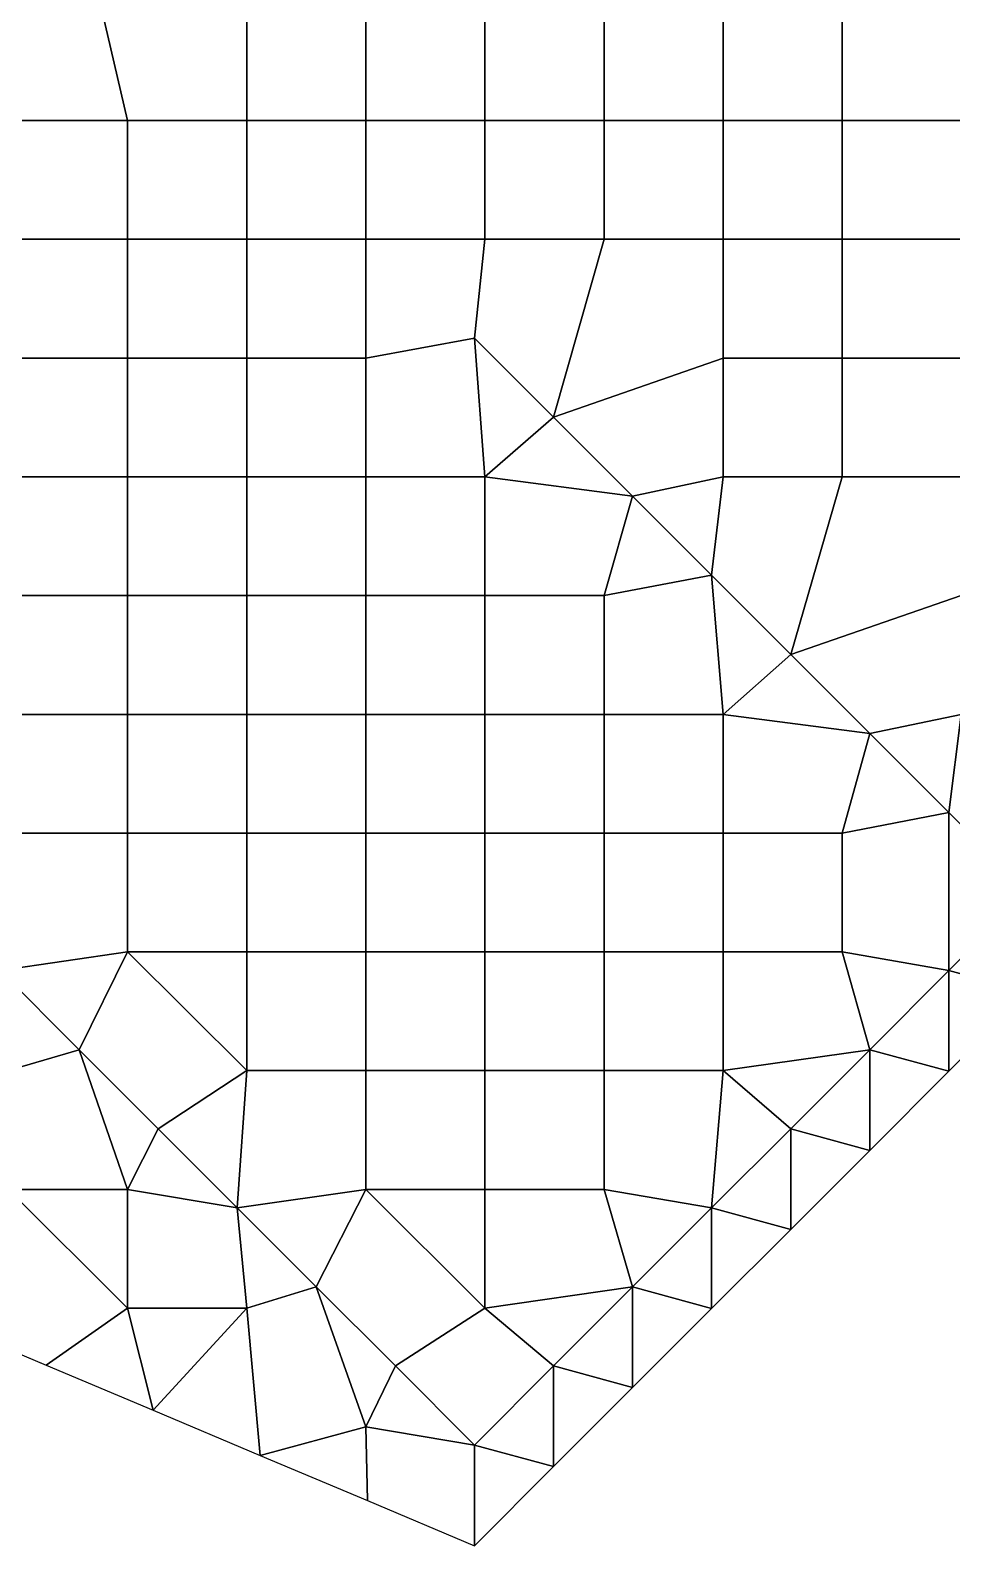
# Model space of a CAD drawing. Extents: x -13 to 39.3, y -26.5 to 20.6.
# Drawn here: x -1.82 to 2.06, y -26.52 to -20.13 of the extents above; entities that cross this region are included whole.
import ezdxf

# ---------------------------------------------------------------- set-up
doc = ezdxf.new("R2010")
doc.units = 0
doc.layers.add('BARS', color=1, linetype='CONTINUOUS')
doc.layers.add('FACES', color=5, linetype='CONTINUOUS')

msp = doc.modelspace()

# ---------------------------------------------------------------- linework, layer by layer
at = {"layer": 'BARS'}
for p, q in [((0.050862, -21.4253), (0.050862, -21.4253, 0.66)), ((0.050862, -21.4253, 0.66), (0.050862, -21.4253, 1.32)), ((0.050862, -21.4253, 1.32), (0.050862, -21.4253, 1.98)), ((0.050862, -21.4253, 1.98), (0.050862, -21.4253, 2.64)), ((0.050862, -21.4253, 2.64), (0.050862, -21.4253, 3.3)), ((2.05096, -24.0921), (2.38431, -23.7588)), ((2.05096, -24.0921, 3.3), (2.38431, -23.7588, 3.3)), ((-1.94924, -24.0921), (-1.61589, -24.4255)), ((-1.94924, -24.0921, 3.3), (-1.61589, -24.4255, 3.3)), ((1.71761, -24.4255), (2.05096, -24.0921)), ((1.71761, -24.4255, 3.3), (2.05096, -24.0921, 3.3)), ((2.05096, -24.5164), (2.38431, -24.1831)), ((2.05096, -24.5164, 3.3), (2.38431, -24.1831, 3.3)), ((-1.61589, -24.4255), (-1.28254, -24.7588)), ((-1.61589, -24.4255, 3.3), (-1.28254, -24.7588, 3.3)), ((1.38426, -24.7588), (1.71761, -24.4255)), ((1.38426, -24.7588, 3.3), (1.71761, -24.4255, 3.3)), ((1.71761, -24.8498), (2.05096, -24.5164)), ((1.71761, -24.8498, 3.3), (2.05096, -24.5164, 3.3)), ((-1.28254, -24.7588), (-0.949189, -25.0922)), ((-1.28254, -24.7588, 3.3), (-0.949189, -25.0922, 3.3)), ((1.05091, -25.0922), (1.38426, -24.7588)), ((1.05091, -25.0922, 3.3), (1.38426, -24.7588, 3.3)), ((1.38426, -25.1831), (1.71761, -24.8498)), ((1.38426, -25.1831, 3.3), (1.71761, -24.8498, 3.3)), ((-0.949189, -25.0922), (-0.615838, -25.4255)), ((-0.949189, -25.0922, 3.3), (-0.615838, -25.4255, 3.3)), ((0.717563, -25.4255), (1.05091, -25.0922)), ((0.717563, -25.4255, 3.3), (1.05091, -25.0922, 3.3)), ((1.05091, -25.5165), (1.38426, -25.1831)), ((1.05091, -25.5165, 3.3), (1.38426, -25.1831, 3.3)), ((-0.615838, -25.4255), (-0.282488, -25.7589)), ((-0.615838, -25.4255, 3.3), (-0.282488, -25.7589, 3.3)), ((0.384213, -25.7589), (0.717563, -25.4255)), ((0.384213, -25.7589, 3.3), (0.717563, -25.4255, 3.3)), ((0.717563, -25.8498), (1.05091, -25.5165)), ((0.717563, -25.8498, 3.3), (1.05091, -25.5165, 3.3)), ((-2.20644, -25.5646), (-1.75498, -25.755)), ((-2.20644, -25.5646, 3.3), (-1.75498, -25.755, 3.3)), ((-1.75498, -25.755), (-1.30352, -25.9454)), ((-1.75498, -25.755, 3.3), (-1.30352, -25.9454, 3.3)), ((-0.282488, -25.7589), (0.050862, -26.0922)), ((-0.282488, -25.7589, 3.3), (0.050862, -26.0922, 3.3)), ((0.050862, -26.0922), (0.384213, -25.7589)), ((0.050862, -26.0922, 3.3), (0.384213, -25.7589, 3.3)), ((0.384213, -26.1832), (0.717563, -25.8498)), ((0.384213, -26.1832, 3.3), (0.717563, -25.8498, 3.3)), ((-1.30352, -25.9454), (-0.852059, -26.1358)), ((-1.30352, -25.9454, 3.3), (-0.852059, -26.1358, 3.3)), ((0.050862, -26.0922), (0.050862, -26.0922, 0.66)), ((0.050862, -26.0922, 0.66), (0.050862, -26.0922, 1.32)), ((0.050862, -26.0922, 1.32), (0.050862, -26.0922, 1.98)), ((0.050862, -26.0922, 1.98), (0.050862, -26.0922, 2.64)), ((0.050862, -26.0922, 2.64), (0.050862, -26.0922, 3.3)), ((-0.852059, -26.1358), (-0.400598, -26.3261)), ((-0.852059, -26.1358, 3.3), (-0.400598, -26.3261, 3.3)), ((0.050862, -26.5165), (0.384213, -26.1832)), ((0.050862, -26.5165, 3.3), (0.384213, -26.1832, 3.3)), ((-0.400598, -26.3261), (0.050862, -26.5165)), ((-0.400598, -26.3261, 3.3), (0.050862, -26.5165, 3.3))]:
    msp.add_line(p, q, dxfattribs=at)
at = {"layer": 'FACES'}
for points in [[(-1.57548, -19.799), (-1.91341, -20.0073), (-1.91341, -20.508), (-1.41129, -20.508)], [(-1.57548, -19.799, 3.3), (-1.91341, -20.0073, 3.3), (-1.91341, -20.508, 3.3), (-1.41129, -20.508, 3.3)], [(-0.909178, -20.0073), (-1.57548, -19.799), (-1.41129, -20.508), (-0.909178, -20.508)], [(-0.909178, -20.0073, 3.3), (-1.57548, -19.799, 3.3), (-1.41129, -20.508, 3.3), (-0.909178, -20.508, 3.3)], [(-0.407065, -20.0073), (-0.909178, -20.0073), (-0.909178, -20.508), (-0.407065, -20.508)], [(-0.407065, -20.0073, 3.3), (-0.909178, -20.0073, 3.3), (-0.909178, -20.508, 3.3), (-0.407065, -20.508, 3.3)], [(0.095049, -20.0073), (-0.407065, -20.0073), (-0.407065, -20.508), (0.095049, -20.508)], [(0.095049, -20.0073, 3.3), (-0.407065, -20.0073, 3.3), (-0.407065, -20.508, 3.3), (0.095049, -20.508, 3.3)], [(0.597162, -20.0073), (0.095049, -20.0073), (0.095049, -20.508), (0.597162, -20.508)], [(0.597162, -20.0073, 3.3), (0.095049, -20.0073, 3.3), (0.095049, -20.508, 3.3), (0.597162, -20.508, 3.3)], [(1.09928, -20.0073), (0.597162, -20.0073), (0.597162, -20.508), (1.09928, -20.508)], [(1.09928, -20.0073, 3.3), (0.597162, -20.0073, 3.3), (0.597162, -20.508, 3.3), (1.09928, -20.508, 3.3)], [(1.60139, -20.0073), (1.09928, -20.0073), (1.09928, -20.508), (1.60139, -20.508)], [(1.60139, -20.0073, 3.3), (1.09928, -20.0073, 3.3), (1.09928, -20.508, 3.3), (1.60139, -20.508, 3.3)], [(2.1035, -20.0073), (1.60139, -20.0073), (1.60139, -20.508), (2.1035, -20.508)], [(2.1035, -20.0073, 3.3), (1.60139, -20.0073, 3.3), (1.60139, -20.508, 3.3), (2.1035, -20.508, 3.3)], [(-1.41129, -20.508), (-1.91341, -20.508), (-1.91341, -21.0087), (-1.41129, -21.0087)], [(-1.41129, -20.508, 3.3), (-1.91341, -20.508, 3.3), (-1.91341, -21.0087, 3.3), (-1.41129, -21.0087, 3.3)], [(-0.909178, -20.508), (-1.41129, -20.508), (-1.41129, -21.0087), (-0.909178, -21.0087)], [(-0.909178, -20.508, 3.3), (-1.41129, -20.508, 3.3), (-1.41129, -21.0087, 3.3), (-0.909178, -21.0087, 3.3)], [(-0.407065, -20.508), (-0.909178, -20.508), (-0.909178, -21.0087), (-0.407065, -21.0087)], [(-0.407065, -20.508, 3.3), (-0.909178, -20.508, 3.3), (-0.909178, -21.0087, 3.3), (-0.407065, -21.0087, 3.3)], [(0.095049, -20.508), (-0.407065, -20.508), (-0.407065, -21.0087), (0.095049, -21.0087)], [(0.095049, -20.508, 3.3), (-0.407065, -20.508, 3.3), (-0.407065, -21.0087, 3.3), (0.095049, -21.0087, 3.3)], [(0.597162, -20.508), (0.095049, -20.508), (0.095049, -21.0087), (0.597162, -21.0087)], [(0.597162, -20.508, 3.3), (0.095049, -20.508, 3.3), (0.095049, -21.0087, 3.3), (0.597162, -21.0087, 3.3)], [(1.09928, -20.508), (0.597162, -20.508), (0.597162, -21.0087), (1.09928, -21.0087)], [(1.09928, -20.508, 3.3), (0.597162, -20.508, 3.3), (0.597162, -21.0087, 3.3), (1.09928, -21.0087, 3.3)], [(1.60139, -20.508), (1.09928, -20.508), (1.09928, -21.0087), (1.60139, -21.0087)], [(1.60139, -20.508, 3.3), (1.09928, -20.508, 3.3), (1.09928, -21.0087, 3.3), (1.60139, -21.0087, 3.3)], [(2.1035, -20.508), (1.60139, -20.508), (1.60139, -21.0087), (2.1035, -21.0087)], [(2.1035, -20.508, 3.3), (1.60139, -20.508, 3.3), (1.60139, -21.0087, 3.3), (2.1035, -21.0087, 3.3)], [(-1.41129, -21.0087), (-1.91341, -21.0087), (-1.91341, -21.5094), (-1.41129, -21.5094)], [(-1.41129, -21.0087, 3.3), (-1.91341, -21.0087, 3.3), (-1.91341, -21.5094, 3.3), (-1.41129, -21.5094, 3.3)], [(-0.909178, -21.0087), (-1.41129, -21.0087), (-1.41129, -21.5094), (-0.909178, -21.5094)], [(-0.909178, -21.0087, 3.3), (-1.41129, -21.0087, 3.3), (-1.41129, -21.5094, 3.3), (-0.909178, -21.5094, 3.3)], [(-0.407065, -21.0087), (-0.909178, -21.0087), (-0.909178, -21.5094), (-0.407065, -21.5094)], [(-0.407065, -21.0087, 3.3), (-0.909178, -21.0087, 3.3), (-0.909178, -21.5094, 3.3), (-0.407065, -21.5094, 3.3)], [(0.095049, -21.0087), (-0.407065, -21.0087), (-0.407065, -21.5094), (0.050862, -21.4253)], [(0.095049, -21.0087, 3.3), (-0.407065, -21.0087, 3.3), (-0.407065, -21.5094, 3.3), (0.050862, -21.4253, 3.3)], [(0.597162, -21.0087), (0.095049, -21.0087), (0.050862, -21.4253), (0.384213, -21.7587)], [(0.597162, -21.0087, 3.3), (0.095049, -21.0087, 3.3), (0.050862, -21.4253, 3.3), (0.384213, -21.7587, 3.3)], [(1.09928, -21.0087), (0.597162, -21.0087), (0.384213, -21.7587), (1.09928, -21.5094)], [(1.09928, -21.0087, 3.3), (0.597162, -21.0087, 3.3), (0.384213, -21.7587, 3.3), (1.09928, -21.5094, 3.3)], [(1.60139, -21.0087), (1.09928, -21.0087), (1.09928, -21.5094), (1.60139, -21.5094)], [(1.60139, -21.0087, 3.3), (1.09928, -21.0087, 3.3), (1.09928, -21.5094, 3.3), (1.60139, -21.5094, 3.3)], [(2.1035, -21.0087), (1.60139, -21.0087), (1.60139, -21.5094), (2.1035, -21.5094)], [(2.1035, -21.0087, 3.3), (1.60139, -21.0087, 3.3), (1.60139, -21.5094, 3.3), (2.1035, -21.5094, 3.3)], [(0.050862, -21.4253), (-0.407065, -21.5094), (-0.407065, -22.0101), (0.095049, -22.0101)], [(0.050862, -21.4253, 3.3), (-0.407065, -21.5094, 3.3), (-0.407065, -22.0101, 3.3), (0.095049, -22.0101, 3.3)], [(0.384213, -21.7587), (0.050862, -21.4253), (0.095049, -22.0101)], [(0.384213, -21.7587, 3.3), (0.050862, -21.4253, 3.3), (0.095049, -22.0101, 3.3)], [(-1.41129, -21.5094), (-1.91341, -21.5094), (-1.91341, -22.0101), (-1.41129, -22.0101)], [(-1.41129, -21.5094, 3.3), (-1.91341, -21.5094, 3.3), (-1.91341, -22.0101, 3.3), (-1.41129, -22.0101, 3.3)], [(-0.909178, -21.5094), (-1.41129, -21.5094), (-1.41129, -22.0101), (-0.909178, -22.0101)], [(-0.909178, -21.5094, 3.3), (-1.41129, -21.5094, 3.3), (-1.41129, -22.0101, 3.3), (-0.909178, -22.0101, 3.3)], [(-0.407065, -21.5094), (-0.909178, -21.5094), (-0.909178, -22.0101), (-0.407065, -22.0101)], [(-0.407065, -21.5094, 3.3), (-0.909178, -21.5094, 3.3), (-0.909178, -22.0101, 3.3), (-0.407065, -22.0101, 3.3)], [(1.09928, -21.5094), (0.384213, -21.7587), (0.717563, -22.092), (1.09928, -22.0101)], [(1.09928, -21.5094, 3.3), (0.384213, -21.7587, 3.3), (0.717563, -22.092, 3.3), (1.09928, -22.0101, 3.3)], [(1.60139, -21.5094), (1.09928, -21.5094), (1.09928, -22.0101), (1.60139, -22.0101)], [(1.60139, -21.5094, 3.3), (1.09928, -21.5094, 3.3), (1.09928, -22.0101, 3.3), (1.60139, -22.0101, 3.3)], [(2.1035, -21.5094), (1.60139, -21.5094), (1.60139, -22.0101), (2.1035, -22.0101)], [(2.1035, -21.5094, 3.3), (1.60139, -21.5094, 3.3), (1.60139, -22.0101, 3.3), (2.1035, -22.0101, 3.3)], [(0.717563, -22.092), (0.384213, -21.7587), (0.095049, -22.0101)], [(0.717563, -22.092, 3.3), (0.384213, -21.7587, 3.3), (0.095049, -22.0101, 3.3)], [(-1.41129, -22.0101), (-1.91341, -22.0101), (-1.91341, -22.5108), (-1.41129, -22.5108)], [(-1.41129, -22.0101, 3.3), (-1.91341, -22.0101, 3.3), (-1.91341, -22.5108, 3.3), (-1.41129, -22.5108, 3.3)], [(-0.909178, -22.0101), (-1.41129, -22.0101), (-1.41129, -22.5108), (-0.909178, -22.5108)], [(-0.909178, -22.0101, 3.3), (-1.41129, -22.0101, 3.3), (-1.41129, -22.5108, 3.3), (-0.909178, -22.5108, 3.3)], [(-0.407065, -22.0101), (-0.909178, -22.0101), (-0.909178, -22.5108), (-0.407065, -22.5108)], [(-0.407065, -22.0101, 3.3), (-0.909178, -22.0101, 3.3), (-0.909178, -22.5108, 3.3), (-0.407065, -22.5108, 3.3)], [(0.095049, -22.0101), (-0.407065, -22.0101), (-0.407065, -22.5108), (0.095049, -22.5108)], [(0.095049, -22.0101, 3.3), (-0.407065, -22.0101, 3.3), (-0.407065, -22.5108, 3.3), (0.095049, -22.5108, 3.3)], [(0.717563, -22.092), (0.095049, -22.0101), (0.095049, -22.5108), (0.597162, -22.5108)], [(0.717563, -22.092, 3.3), (0.095049, -22.0101, 3.3), (0.095049, -22.5108, 3.3), (0.597162, -22.5108, 3.3)], [(1.09928, -22.0101), (0.717563, -22.092), (1.05091, -22.4254)], [(1.09928, -22.0101, 3.3), (0.717563, -22.092, 3.3), (1.05091, -22.4254, 3.3)], [(1.60139, -22.0101), (1.09928, -22.0101), (1.05091, -22.4254), (1.38426, -22.7587)], [(1.60139, -22.0101, 3.3), (1.09928, -22.0101, 3.3), (1.05091, -22.4254, 3.3), (1.38426, -22.7587, 3.3)], [(2.1035, -22.5108), (2.1035, -22.0101), (1.60139, -22.0101), (1.38426, -22.7587)], [(2.1035, -22.5108, 3.3), (2.1035, -22.0101, 3.3), (1.60139, -22.0101, 3.3), (1.38426, -22.7587, 3.3)], [(0.717563, -22.092), (0.597162, -22.5108), (1.05091, -22.4254)], [(0.717563, -22.092, 3.3), (0.597162, -22.5108, 3.3), (1.05091, -22.4254, 3.3)], [(1.05091, -22.4254), (0.597162, -22.5108), (0.597162, -23.0116), (1.09928, -23.0116)], [(1.05091, -22.4254, 3.3), (0.597162, -22.5108, 3.3), (0.597162, -23.0116, 3.3), (1.09928, -23.0116, 3.3)], [(1.38426, -22.7587), (1.05091, -22.4254), (1.09928, -23.0116)], [(1.38426, -22.7587, 3.3), (1.05091, -22.4254, 3.3), (1.09928, -23.0116, 3.3)], [(-1.41129, -22.5108), (-1.91341, -22.5108), (-1.91341, -23.0116), (-1.41129, -23.0116)], [(-1.41129, -22.5108, 3.3), (-1.91341, -22.5108, 3.3), (-1.91341, -23.0116, 3.3), (-1.41129, -23.0116, 3.3)], [(-0.909178, -22.5108), (-1.41129, -22.5108), (-1.41129, -23.0116), (-0.909178, -23.0116)], [(-0.909178, -22.5108, 3.3), (-1.41129, -22.5108, 3.3), (-1.41129, -23.0116, 3.3), (-0.909178, -23.0116, 3.3)], [(-0.407065, -22.5108), (-0.909178, -22.5108), (-0.909178, -23.0116), (-0.407065, -23.0116)], [(-0.407065, -22.5108, 3.3), (-0.909178, -22.5108, 3.3), (-0.909178, -23.0116, 3.3), (-0.407065, -23.0116, 3.3)], [(0.095049, -22.5108), (-0.407065, -22.5108), (-0.407065, -23.0116), (0.095049, -23.0116)], [(0.095049, -22.5108, 3.3), (-0.407065, -22.5108, 3.3), (-0.407065, -23.0116, 3.3), (0.095049, -23.0116, 3.3)], [(0.597162, -22.5108), (0.095049, -22.5108), (0.095049, -23.0116), (0.597162, -23.0116)], [(0.597162, -22.5108, 3.3), (0.095049, -22.5108, 3.3), (0.095049, -23.0116, 3.3), (0.597162, -23.0116, 3.3)], [(2.1035, -23.0116), (2.1035, -22.5108), (1.38426, -22.7587), (1.71761, -23.0921)], [(2.1035, -23.0116, 3.3), (2.1035, -22.5108, 3.3), (1.38426, -22.7587, 3.3), (1.71761, -23.0921, 3.3)], [(1.71761, -23.0921), (1.38426, -22.7587), (1.09928, -23.0116)], [(1.71761, -23.0921, 3.3), (1.38426, -22.7587, 3.3), (1.09928, -23.0116, 3.3)], [(-1.41129, -23.0116), (-1.91341, -23.0116), (-1.91341, -23.5123), (-1.41129, -23.5123)], [(-1.41129, -23.0116, 3.3), (-1.91341, -23.0116, 3.3), (-1.91341, -23.5123, 3.3), (-1.41129, -23.5123, 3.3)], [(-0.909178, -23.0116), (-1.41129, -23.0116), (-1.41129, -23.5123), (-0.909178, -23.5123)], [(-0.909178, -23.0116, 3.3), (-1.41129, -23.0116, 3.3), (-1.41129, -23.5123, 3.3), (-0.909178, -23.5123, 3.3)], [(-0.407065, -23.0116), (-0.909178, -23.0116), (-0.909178, -23.5123), (-0.407065, -23.5123)], [(-0.407065, -23.0116, 3.3), (-0.909178, -23.0116, 3.3), (-0.909178, -23.5123, 3.3), (-0.407065, -23.5123, 3.3)], [(0.095049, -23.0116), (-0.407065, -23.0116), (-0.407065, -23.5123), (0.095049, -23.5123)], [(0.095049, -23.0116, 3.3), (-0.407065, -23.0116, 3.3), (-0.407065, -23.5123, 3.3), (0.095049, -23.5123, 3.3)], [(0.597162, -23.0116), (0.095049, -23.0116), (0.095049, -23.5123), (0.597162, -23.5123)], [(0.597162, -23.0116, 3.3), (0.095049, -23.0116, 3.3), (0.095049, -23.5123, 3.3), (0.597162, -23.5123, 3.3)], [(1.09928, -23.0116), (0.597162, -23.0116), (0.597162, -23.5123), (1.09928, -23.5123)], [(1.09928, -23.0116, 3.3), (0.597162, -23.0116, 3.3), (0.597162, -23.5123, 3.3), (1.09928, -23.5123, 3.3)], [(1.60139, -23.5123), (1.71761, -23.0921), (1.09928, -23.0116), (1.09928, -23.5123)], [(1.60139, -23.5123, 3.3), (1.71761, -23.0921, 3.3), (1.09928, -23.0116, 3.3), (1.09928, -23.5123, 3.3)], [(2.05096, -23.4254), (2.1035, -23.0116), (1.71761, -23.0921)], [(2.05096, -23.4254, 3.3), (2.1035, -23.0116, 3.3), (1.71761, -23.0921, 3.3)], [(2.38431, -23.7588), (2.60562, -23.0116), (2.1035, -23.0116), (2.05096, -23.4254)], [(2.38431, -23.7588, 3.3), (2.60562, -23.0116, 3.3), (2.1035, -23.0116, 3.3), (2.05096, -23.4254, 3.3)], [(1.60139, -23.5123), (2.05096, -23.4254), (1.71761, -23.0921)], [(1.60139, -23.5123, 3.3), (2.05096, -23.4254, 3.3), (1.71761, -23.0921, 3.3)], [(2.05096, -24.0921), (2.05096, -23.4254), (1.60139, -23.5123), (1.60139, -24.013)], [(2.05096, -24.0921, 3.3), (2.05096, -23.4254, 3.3), (1.60139, -23.5123, 3.3), (1.60139, -24.013, 3.3)], [(2.38431, -23.7588), (2.05096, -23.4254), (2.05096, -24.0921)], [(2.38431, -23.7588, 3.3), (2.05096, -23.4254, 3.3), (2.05096, -24.0921, 3.3)], [(-1.41129, -23.5123), (-1.91341, -23.5123), (-1.94924, -24.0921), (-1.41129, -24.013)], [(-1.41129, -23.5123, 3.3), (-1.91341, -23.5123, 3.3), (-1.94924, -24.0921, 3.3), (-1.41129, -24.013, 3.3)], [(-0.909178, -23.5123), (-1.41129, -23.5123), (-1.41129, -24.013), (-0.909178, -24.013)], [(-0.909178, -23.5123, 3.3), (-1.41129, -23.5123, 3.3), (-1.41129, -24.013, 3.3), (-0.909178, -24.013, 3.3)], [(-0.407065, -23.5123), (-0.909178, -23.5123), (-0.909178, -24.013), (-0.407065, -24.013)], [(-0.407065, -23.5123, 3.3), (-0.909178, -23.5123, 3.3), (-0.909178, -24.013, 3.3), (-0.407065, -24.013, 3.3)], [(0.095049, -23.5123), (-0.407065, -23.5123), (-0.407065, -24.013), (0.095049, -24.013)], [(0.095049, -23.5123, 3.3), (-0.407065, -23.5123, 3.3), (-0.407065, -24.013, 3.3), (0.095049, -24.013, 3.3)], [(0.597162, -23.5123), (0.095049, -23.5123), (0.095049, -24.013), (0.597162, -24.013)], [(0.597162, -23.5123, 3.3), (0.095049, -23.5123, 3.3), (0.095049, -24.013, 3.3), (0.597162, -24.013, 3.3)], [(1.09928, -23.5123), (0.597162, -23.5123), (0.597162, -24.013), (1.09928, -24.013)], [(1.09928, -23.5123, 3.3), (0.597162, -23.5123, 3.3), (0.597162, -24.013, 3.3), (1.09928, -24.013, 3.3)], [(1.60139, -23.5123), (1.09928, -23.5123), (1.09928, -24.013), (1.60139, -24.013)], [(1.60139, -23.5123, 3.3), (1.09928, -23.5123, 3.3), (1.09928, -24.013, 3.3), (1.60139, -24.013, 3.3)], [(2.38431, -24.1831), (2.38431, -23.7588), (2.05096, -24.0921)], [(2.05096, -24.0921), (2.05096, -24.0921, 0.66), (2.38431, -23.7588, 0.66), (2.38431, -23.7588)], [(2.38431, -23.7588, 0.66), (2.05096, -24.0921, 0.66), (2.05096, -24.0921, 1.32), (2.38431, -23.7588, 1.32)], [(2.38431, -23.7588, 1.32), (2.05096, -24.0921, 1.32), (2.05096, -24.0921, 1.98), (2.38431, -23.7588, 1.98)], [(2.38431, -23.7588, 1.98), (2.05096, -24.0921, 1.98), (2.05096, -24.0921, 2.64), (2.38431, -23.7588, 2.64)], [(2.38431, -23.7588, 2.64), (2.05096, -24.0921, 2.64), (2.05096, -24.0921, 3.3), (2.38431, -23.7588, 3.3)], [(2.38431, -24.1831, 3.3), (2.38431, -23.7588, 3.3), (2.05096, -24.0921, 3.3)], [(-1.41129, -24.013), (-1.94924, -24.0921), (-1.61589, -24.4255)], [(-1.41129, -24.013, 3.3), (-1.94924, -24.0921, 3.3), (-1.61589, -24.4255, 3.3)], [(-0.909178, -24.5137), (-1.41129, -24.013), (-1.61589, -24.4255), (-1.28254, -24.7588)], [(-0.909178, -24.5137, 3.3), (-1.41129, -24.013, 3.3), (-1.61589, -24.4255, 3.3), (-1.28254, -24.7588, 3.3)], [(-0.909178, -24.013), (-1.41129, -24.013), (-0.909178, -24.5137)], [(-0.909178, -24.013, 3.3), (-1.41129, -24.013, 3.3), (-0.909178, -24.5137, 3.3)], [(-0.407065, -24.013), (-0.909178, -24.013), (-0.909178, -24.5137), (-0.407065, -24.5137)], [(-0.407065, -24.013, 3.3), (-0.909178, -24.013, 3.3), (-0.909178, -24.5137, 3.3), (-0.407065, -24.5137, 3.3)], [(0.095049, -24.013), (-0.407065, -24.013), (-0.407065, -24.5137), (0.095049, -24.5137)], [(0.095049, -24.013, 3.3), (-0.407065, -24.013, 3.3), (-0.407065, -24.5137, 3.3), (0.095049, -24.5137, 3.3)], [(0.597162, -24.013), (0.095049, -24.013), (0.095049, -24.5137), (0.597162, -24.5137)], [(0.597162, -24.013, 3.3), (0.095049, -24.013, 3.3), (0.095049, -24.5137, 3.3), (0.597162, -24.5137, 3.3)], [(1.09928, -24.013), (0.597162, -24.013), (0.597162, -24.5137), (1.09928, -24.5137)], [(1.09928, -24.013, 3.3), (0.597162, -24.013, 3.3), (0.597162, -24.5137, 3.3), (1.09928, -24.5137, 3.3)], [(1.71761, -24.4255), (1.60139, -24.013), (1.09928, -24.013), (1.09928, -24.5137)], [(1.71761, -24.4255, 3.3), (1.60139, -24.013, 3.3), (1.09928, -24.013, 3.3), (1.09928, -24.5137, 3.3)], [(2.05096, -24.0921), (1.60139, -24.013), (1.71761, -24.4255)], [(2.05096, -24.0921, 3.3), (1.60139, -24.013, 3.3), (1.71761, -24.4255, 3.3)], [(-1.61589, -24.4255), (-1.94924, -24.0921), (-1.91341, -24.5137)], [(-1.61589, -24.4255, 0.66), (-1.61589, -24.4255), (-1.94924, -24.0921), (-1.94924, -24.0921, 0.66)], [(-1.61589, -24.4255, 1.32), (-1.61589, -24.4255, 0.66), (-1.94924, -24.0921, 0.66), (-1.94924, -24.0921, 1.32)], [(-1.61589, -24.4255, 1.98), (-1.61589, -24.4255, 1.32), (-1.94924, -24.0921, 1.32), (-1.94924, -24.0921, 1.98)], [(-1.61589, -24.4255, 2.64), (-1.61589, -24.4255, 1.98), (-1.94924, -24.0921, 1.98), (-1.94924, -24.0921, 2.64)], [(-1.61589, -24.4255, 2.64), (-1.94924, -24.0921, 2.64), (-1.94924, -24.0921, 3.3), (-1.61589, -24.4255, 3.3)], [(-1.61589, -24.4255, 3.3), (-1.94924, -24.0921, 3.3), (-1.91341, -24.5137, 3.3)], [(2.05096, -24.5164), (2.05096, -24.0921), (1.71761, -24.4255)], [(1.71761, -24.4255), (1.71761, -24.4255, 0.66), (2.05096, -24.0921, 0.66), (2.05096, -24.0921)], [(2.05096, -24.0921, 0.66), (1.71761, -24.4255, 0.66), (1.71761, -24.4255, 1.32), (2.05096, -24.0921, 1.32)], [(2.05096, -24.0921, 1.32), (1.71761, -24.4255, 1.32), (1.71761, -24.4255, 1.98), (2.05096, -24.0921, 1.98)], [(2.05096, -24.0921, 1.98), (1.71761, -24.4255, 1.98), (1.71761, -24.4255, 2.64), (2.05096, -24.0921, 2.64)], [(2.05096, -24.0921, 2.64), (1.71761, -24.4255, 2.64), (1.71761, -24.4255, 3.3), (2.05096, -24.0921, 3.3)], [(2.05096, -24.5164, 3.3), (2.05096, -24.0921, 3.3), (1.71761, -24.4255, 3.3)], [(2.38431, -24.1831), (2.05096, -24.0921), (2.05096, -24.5164)], [(2.38431, -24.1831, 3.3), (2.05096, -24.0921, 3.3), (2.05096, -24.5164, 3.3)], [(-1.61589, -24.4255), (-1.91341, -24.5137), (-1.91341, -25.0144), (-1.41129, -25.0144)], [(-1.61589, -24.4255, 3.3), (-1.91341, -24.5137, 3.3), (-1.91341, -25.0144, 3.3), (-1.41129, -25.0144, 3.3)], [(-1.28254, -24.7588), (-1.61589, -24.4255), (-1.41129, -25.0144)], [(-1.28254, -24.7588, 0.66), (-1.28254, -24.7588), (-1.61589, -24.4255), (-1.61589, -24.4255, 0.66)], [(-1.28254, -24.7588, 1.32), (-1.28254, -24.7588, 0.66), (-1.61589, -24.4255, 0.66), (-1.61589, -24.4255, 1.32)], [(-1.28254, -24.7588, 1.98), (-1.28254, -24.7588, 1.32), (-1.61589, -24.4255, 1.32), (-1.61589, -24.4255, 1.98)], [(-1.28254, -24.7588, 2.64), (-1.28254, -24.7588, 1.98), (-1.61589, -24.4255, 1.98), (-1.61589, -24.4255, 2.64)], [(-1.28254, -24.7588, 2.64), (-1.61589, -24.4255, 2.64), (-1.61589, -24.4255, 3.3), (-1.28254, -24.7588, 3.3)], [(-1.28254, -24.7588, 3.3), (-1.61589, -24.4255, 3.3), (-1.41129, -25.0144, 3.3)], [(1.71761, -24.4255), (1.09928, -24.5137), (1.38426, -24.7588)], [(1.71761, -24.4255, 3.3), (1.09928, -24.5137, 3.3), (1.38426, -24.7588, 3.3)], [(1.71761, -24.8498), (1.71761, -24.4255), (1.38426, -24.7588)], [(1.38426, -24.7588), (1.38426, -24.7588, 0.66), (1.71761, -24.4255, 0.66), (1.71761, -24.4255)], [(1.71761, -24.4255, 0.66), (1.38426, -24.7588, 0.66), (1.38426, -24.7588, 1.32), (1.71761, -24.4255, 1.32)], [(1.71761, -24.4255, 1.32), (1.38426, -24.7588, 1.32), (1.38426, -24.7588, 1.98), (1.71761, -24.4255, 1.98)], [(1.71761, -24.4255, 1.98), (1.38426, -24.7588, 1.98), (1.38426, -24.7588, 2.64), (1.71761, -24.4255, 2.64)], [(1.71761, -24.4255, 2.64), (1.38426, -24.7588, 2.64), (1.38426, -24.7588, 3.3), (1.71761, -24.4255, 3.3)], [(1.71761, -24.8498, 3.3), (1.71761, -24.4255, 3.3), (1.38426, -24.7588, 3.3)], [(2.05096, -24.5164), (1.71761, -24.4255), (1.71761, -24.8498)], [(2.05096, -24.5164, 3.3), (1.71761, -24.4255, 3.3), (1.71761, -24.8498, 3.3)], [(-0.909178, -24.5137), (-1.28254, -24.7588), (-0.949189, -25.0922)], [(-0.909178, -24.5137, 3.3), (-1.28254, -24.7588, 3.3), (-0.949189, -25.0922, 3.3)], [(-0.407065, -25.0144), (-0.407065, -24.5137), (-0.909178, -24.5137), (-0.949189, -25.0922)], [(-0.407065, -25.0144, 3.3), (-0.407065, -24.5137, 3.3), (-0.909178, -24.5137, 3.3), (-0.949189, -25.0922, 3.3)], [(0.095049, -24.5137), (-0.407065, -24.5137), (-0.407065, -25.0144), (0.095049, -25.0144)], [(0.095049, -24.5137, 3.3), (-0.407065, -24.5137, 3.3), (-0.407065, -25.0144, 3.3), (0.095049, -25.0144, 3.3)], [(0.597162, -24.5137), (0.095049, -24.5137), (0.095049, -25.0144), (0.597162, -25.0144)], [(0.597162, -24.5137, 3.3), (0.095049, -24.5137, 3.3), (0.095049, -25.0144, 3.3), (0.597162, -25.0144, 3.3)], [(1.05091, -25.0922), (1.09928, -24.5137), (0.597162, -24.5137), (0.597162, -25.0144)], [(1.05091, -25.0922, 3.3), (1.09928, -24.5137, 3.3), (0.597162, -24.5137, 3.3), (0.597162, -25.0144, 3.3)], [(1.38426, -24.7588), (1.09928, -24.5137), (1.05091, -25.0922)], [(1.38426, -24.7588, 3.3), (1.09928, -24.5137, 3.3), (1.05091, -25.0922, 3.3)], [(-1.28254, -24.7588), (-1.41129, -25.0144), (-0.949189, -25.0922)], [(-1.28254, -24.7588, 3.3), (-1.41129, -25.0144, 3.3), (-0.949189, -25.0922, 3.3)], [(-0.949189, -25.0922, 0.66), (-0.949189, -25.0922), (-1.28254, -24.7588), (-1.28254, -24.7588, 0.66)], [(-0.949189, -25.0922, 1.32), (-0.949189, -25.0922, 0.66), (-1.28254, -24.7588, 0.66), (-1.28254, -24.7588, 1.32)], [(-0.949189, -25.0922, 1.98), (-0.949189, -25.0922, 1.32), (-1.28254, -24.7588, 1.32), (-1.28254, -24.7588, 1.98)], [(-0.949189, -25.0922, 2.64), (-0.949189, -25.0922, 1.98), (-1.28254, -24.7588, 1.98), (-1.28254, -24.7588, 2.64)], [(-0.949189, -25.0922, 2.64), (-1.28254, -24.7588, 2.64), (-1.28254, -24.7588, 3.3), (-0.949189, -25.0922, 3.3)], [(1.38426, -25.1831), (1.38426, -24.7588), (1.05091, -25.0922)], [(1.05091, -25.0922), (1.05091, -25.0922, 0.66), (1.38426, -24.7588, 0.66), (1.38426, -24.7588)], [(1.38426, -24.7588, 0.66), (1.05091, -25.0922, 0.66), (1.05091, -25.0922, 1.32), (1.38426, -24.7588, 1.32)], [(1.38426, -24.7588, 1.32), (1.05091, -25.0922, 1.32), (1.05091, -25.0922, 1.98), (1.38426, -24.7588, 1.98)], [(1.38426, -24.7588, 1.98), (1.05091, -25.0922, 1.98), (1.05091, -25.0922, 2.64), (1.38426, -24.7588, 2.64)], [(1.38426, -24.7588, 2.64), (1.05091, -25.0922, 2.64), (1.05091, -25.0922, 3.3), (1.38426, -24.7588, 3.3)], [(1.38426, -25.1831, 3.3), (1.38426, -24.7588, 3.3), (1.05091, -25.0922, 3.3)], [(1.71761, -24.8498), (1.38426, -24.7588), (1.38426, -25.1831)], [(1.71761, -24.8498, 3.3), (1.38426, -24.7588, 3.3), (1.38426, -25.1831, 3.3)], [(-1.41129, -25.5151), (-1.91341, -25.0144), (-2.20644, -25.5646), (-1.75498, -25.755)], [(-1.41129, -25.5151, 3.3), (-1.91341, -25.0144, 3.3), (-2.20644, -25.5646, 3.3), (-1.75498, -25.755, 3.3)], [(-1.41129, -25.0144), (-1.91341, -25.0144), (-1.41129, -25.5151)], [(-1.41129, -25.0144, 3.3), (-1.91341, -25.0144, 3.3), (-1.41129, -25.5151, 3.3)], [(-0.909178, -25.5151), (-0.949189, -25.0922), (-1.41129, -25.0144), (-1.41129, -25.5151)], [(-0.909178, -25.5151, 3.3), (-0.949189, -25.0922, 3.3), (-1.41129, -25.0144, 3.3), (-1.41129, -25.5151, 3.3)], [(-0.615838, -25.4255), (-0.407065, -25.0144), (-0.949189, -25.0922)], [(-0.615838, -25.4255, 3.3), (-0.407065, -25.0144, 3.3), (-0.949189, -25.0922, 3.3)], [(0.095049, -25.5151), (-0.407065, -25.0144), (-0.615838, -25.4255), (-0.282488, -25.7589)], [(0.095049, -25.5151, 3.3), (-0.407065, -25.0144, 3.3), (-0.615838, -25.4255, 3.3), (-0.282488, -25.7589, 3.3)], [(0.095049, -25.5151), (0.095049, -25.0144), (-0.407065, -25.0144)], [(0.095049, -25.5151, 3.3), (0.095049, -25.0144, 3.3), (-0.407065, -25.0144, 3.3)], [(0.717563, -25.4255), (0.597162, -25.0144), (0.095049, -25.0144), (0.095049, -25.5151)], [(0.717563, -25.4255, 3.3), (0.597162, -25.0144, 3.3), (0.095049, -25.0144, 3.3), (0.095049, -25.5151, 3.3)], [(1.05091, -25.0922), (0.597162, -25.0144), (0.717563, -25.4255)], [(1.05091, -25.0922, 3.3), (0.597162, -25.0144, 3.3), (0.717563, -25.4255, 3.3)], [(-0.615838, -25.4255), (-0.949189, -25.0922), (-0.909178, -25.5151)], [(-0.615838, -25.4255, 0.66), (-0.615838, -25.4255), (-0.949189, -25.0922), (-0.949189, -25.0922, 0.66)], [(-0.615838, -25.4255, 1.32), (-0.615838, -25.4255, 0.66), (-0.949189, -25.0922, 0.66), (-0.949189, -25.0922, 1.32)], [(-0.615838, -25.4255, 1.98), (-0.615838, -25.4255, 1.32), (-0.949189, -25.0922, 1.32), (-0.949189, -25.0922, 1.98)], [(-0.615838, -25.4255, 2.64), (-0.615838, -25.4255, 1.98), (-0.949189, -25.0922, 1.98), (-0.949189, -25.0922, 2.64)], [(-0.615838, -25.4255, 2.64), (-0.949189, -25.0922, 2.64), (-0.949189, -25.0922, 3.3), (-0.615838, -25.4255, 3.3)], [(-0.615838, -25.4255, 3.3), (-0.949189, -25.0922, 3.3), (-0.909178, -25.5151, 3.3)], [(1.05091, -25.5165), (1.05091, -25.0922), (0.717563, -25.4255)], [(0.717563, -25.4255), (0.717563, -25.4255, 0.66), (1.05091, -25.0922, 0.66), (1.05091, -25.0922)], [(1.05091, -25.0922, 0.66), (0.717563, -25.4255, 0.66), (0.717563, -25.4255, 1.32), (1.05091, -25.0922, 1.32)], [(1.05091, -25.0922, 1.32), (0.717563, -25.4255, 1.32), (0.717563, -25.4255, 1.98), (1.05091, -25.0922, 1.98)], [(1.05091, -25.0922, 1.98), (0.717563, -25.4255, 1.98), (0.717563, -25.4255, 2.64), (1.05091, -25.0922, 2.64)], [(1.05091, -25.0922, 2.64), (0.717563, -25.4255, 2.64), (0.717563, -25.4255, 3.3), (1.05091, -25.0922, 3.3)], [(1.05091, -25.5165, 3.3), (1.05091, -25.0922, 3.3), (0.717563, -25.4255, 3.3)], [(1.38426, -25.1831), (1.05091, -25.0922), (1.05091, -25.5165)], [(1.38426, -25.1831, 3.3), (1.05091, -25.0922, 3.3), (1.05091, -25.5165, 3.3)], [(-0.407065, -26.0158), (-0.615838, -25.4255), (-0.909178, -25.5151), (-0.852059, -26.1358)], [(-0.407065, -26.0158, 3.3), (-0.615838, -25.4255, 3.3), (-0.909178, -25.5151, 3.3), (-0.852059, -26.1358, 3.3)], [(-0.407065, -26.0158), (-0.282488, -25.7589), (-0.615838, -25.4255)], [(-0.282488, -25.7589, 0.66), (-0.282488, -25.7589), (-0.615838, -25.4255), (-0.615838, -25.4255, 0.66)], [(-0.282488, -25.7589, 0.66), (-0.615838, -25.4255, 0.66), (-0.615838, -25.4255, 1.32), (-0.282488, -25.7589, 1.32)], [(-0.282488, -25.7589, 1.32), (-0.615838, -25.4255, 1.32), (-0.615838, -25.4255, 1.98), (-0.282488, -25.7589, 1.98)], [(-0.282488, -25.7589, 1.98), (-0.615838, -25.4255, 1.98), (-0.615838, -25.4255, 2.64), (-0.282488, -25.7589, 2.64)], [(-0.282488, -25.7589, 2.64), (-0.615838, -25.4255, 2.64), (-0.615838, -25.4255, 3.3), (-0.282488, -25.7589, 3.3)], [(-0.407065, -26.0158, 3.3), (-0.282488, -25.7589, 3.3), (-0.615838, -25.4255, 3.3)], [(0.717563, -25.4255), (0.095049, -25.5151), (0.384213, -25.7589)], [(0.717563, -25.4255, 3.3), (0.095049, -25.5151, 3.3), (0.384213, -25.7589, 3.3)], [(0.717563, -25.8498), (0.717563, -25.4255), (0.384213, -25.7589)], [(0.384213, -25.7589), (0.384213, -25.7589, 0.66), (0.717563, -25.4255, 0.66), (0.717563, -25.4255)], [(0.717563, -25.4255, 0.66), (0.384213, -25.7589, 0.66), (0.384213, -25.7589, 1.32), (0.717563, -25.4255, 1.32)], [(0.717563, -25.4255, 1.32), (0.384213, -25.7589, 1.32), (0.384213, -25.7589, 1.98), (0.717563, -25.4255, 1.98)], [(0.717563, -25.4255, 1.98), (0.384213, -25.7589, 1.98), (0.384213, -25.7589, 2.64), (0.717563, -25.4255, 2.64)], [(0.717563, -25.4255, 2.64), (0.384213, -25.7589, 2.64), (0.384213, -25.7589, 3.3), (0.717563, -25.4255, 3.3)], [(0.717563, -25.8498, 3.3), (0.717563, -25.4255, 3.3), (0.384213, -25.7589, 3.3)], [(1.05091, -25.5165), (0.717563, -25.4255), (0.717563, -25.8498)], [(1.05091, -25.5165, 3.3), (0.717563, -25.4255, 3.3), (0.717563, -25.8498, 3.3)], [(-1.30352, -25.9454), (-1.41129, -25.5151), (-1.75498, -25.755)], [(-1.30352, -25.9454, 3.3), (-1.41129, -25.5151, 3.3), (-1.75498, -25.755, 3.3)], [(-0.909178, -25.5151), (-1.41129, -25.5151), (-1.30352, -25.9454)], [(-0.909178, -25.5151, 3.3), (-1.41129, -25.5151, 3.3), (-1.30352, -25.9454, 3.3)], [(-0.852059, -26.1358), (-0.909178, -25.5151), (-1.30352, -25.9454)], [(-0.852059, -26.1358, 3.3), (-0.909178, -25.5151, 3.3), (-1.30352, -25.9454, 3.3)], [(0.384213, -25.7589), (0.095049, -25.5151), (-0.282488, -25.7589), (0.050862, -26.0922)], [(0.384213, -25.7589, 3.3), (0.095049, -25.5151, 3.3), (-0.282488, -25.7589, 3.3), (0.050862, -26.0922, 3.3)], [(0.050862, -26.0922), (-0.282488, -25.7589), (-0.407065, -26.0158)], [(0.050862, -26.0922, 3.3), (-0.282488, -25.7589, 3.3), (-0.407065, -26.0158, 3.3)], [(0.050862, -26.0922, 0.66), (0.050862, -26.0922), (-0.282488, -25.7589), (-0.282488, -25.7589, 0.66)], [(0.050862, -26.0922, 0.66), (-0.282488, -25.7589, 0.66), (-0.282488, -25.7589, 1.32), (0.050862, -26.0922, 1.32)], [(0.050862, -26.0922, 1.32), (-0.282488, -25.7589, 1.32), (-0.282488, -25.7589, 1.98), (0.050862, -26.0922, 1.98)], [(0.050862, -26.0922, 1.98), (-0.282488, -25.7589, 1.98), (-0.282488, -25.7589, 2.64), (0.050862, -26.0922, 2.64)], [(0.050862, -26.0922, 2.64), (-0.282488, -25.7589, 2.64), (-0.282488, -25.7589, 3.3), (0.050862, -26.0922, 3.3)], [(0.384213, -25.7589), (0.050862, -26.0922), (0.384213, -26.1832)], [(0.050862, -26.0922), (0.050862, -26.0922, 0.66), (0.384213, -25.7589, 0.66), (0.384213, -25.7589)], [(0.384213, -25.7589, 0.66), (0.050862, -26.0922, 0.66), (0.050862, -26.0922, 1.32), (0.384213, -25.7589, 1.32)], [(0.384213, -25.7589, 1.32), (0.050862, -26.0922, 1.32), (0.050862, -26.0922, 1.98), (0.384213, -25.7589, 1.98)], [(0.384213, -25.7589, 1.98), (0.050862, -26.0922, 1.98), (0.050862, -26.0922, 2.64), (0.384213, -25.7589, 2.64)], [(0.384213, -25.7589, 2.64), (0.050862, -26.0922, 2.64), (0.050862, -26.0922, 3.3), (0.384213, -25.7589, 3.3)], [(0.384213, -25.7589, 3.3), (0.050862, -26.0922, 3.3), (0.384213, -26.1832, 3.3)], [(0.717563, -25.8498), (0.384213, -25.7589), (0.384213, -26.1832)], [(0.717563, -25.8498, 3.3), (0.384213, -25.7589, 3.3), (0.384213, -26.1832, 3.3)], [(-0.400598, -26.3261), (-0.407065, -26.0158), (-0.852059, -26.1358)], [(-0.400598, -26.3261, 3.3), (-0.407065, -26.0158, 3.3), (-0.852059, -26.1358, 3.3)], [(0.050862, -26.5165), (0.050862, -26.0922), (-0.407065, -26.0158), (-0.400598, -26.3261)], [(0.050862, -26.5165, 3.3), (0.050862, -26.0922, 3.3), (-0.407065, -26.0158, 3.3), (-0.400598, -26.3261, 3.3)], [(0.384213, -26.1832), (0.050862, -26.0922), (0.050862, -26.5165)], [(0.384213, -26.1832, 3.3), (0.050862, -26.0922, 3.3), (0.050862, -26.5165, 3.3)]]:
    msp.add_3dface(points, dxfattribs=at)

doc.saveas('drawing.dxf')
